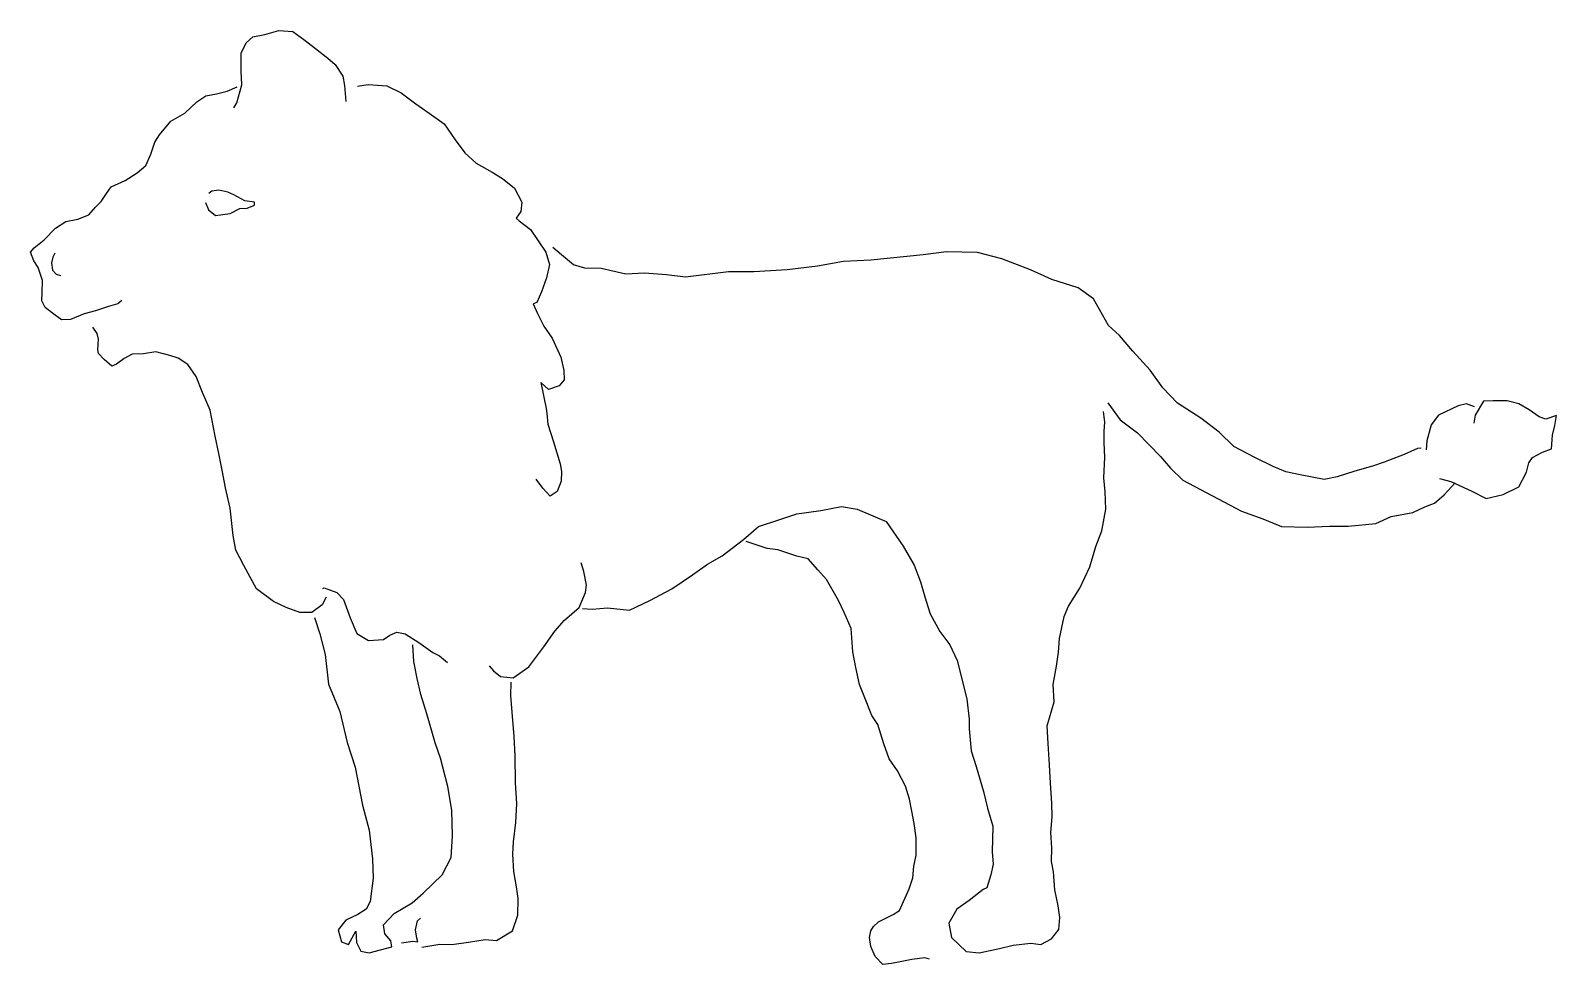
# Model space of a CAD drawing. Header units: millimetres. Extents: x -1489.14 to -1486.5, y 1773.96 to 1775.57.
import ezdxf

# ---------------------------------------------------------------- set-up
doc = ezdxf.new("R2010")
doc.units = ezdxf.units.MM
doc.header["$LTSCALE"] = 10
doc.layers.add('Animais', color=2, linetype='Continuous')

msp = doc.modelspace()

# ---------------------------------------------------------------- linework, layer by layer
at = {"layer": 'Animais'}
for p, q in [((-1488.7783, 1775.5343), (-1488.7695, 1775.5524)), ((-1488.7695, 1775.5524), (-1488.758, 1775.5628)), ((-1488.758, 1775.5628), (-1488.7373, 1775.5665)), ((-1488.7373, 1775.5665), (-1488.7132, 1775.5735)), ((-1488.7132, 1775.5735), (-1488.6891, 1775.5717)), ((-1488.6891, 1775.5717), (-1488.67, 1775.5579)), ((-1488.67, 1775.5579), (-1488.6499, 1775.5426)), ((-1488.778, 1775.5034), (-1488.7783, 1775.5343)), ((-1488.6499, 1775.5426), (-1488.6285, 1775.5256)), ((-1488.6285, 1775.5256), (-1488.6154, 1775.515)), ((-1488.7771, 1775.4795), (-1488.778, 1775.5034)), ((-1488.6154, 1775.515), (-1488.6021, 1775.4943)), ((-1488.8021, 1775.4689), (-1488.7853, 1775.4759)), ((-1488.7855, 1775.4485), (-1488.7771, 1775.4795)), ((-1488.6021, 1775.4943), (-1488.5995, 1775.4786)), ((-1488.5995, 1775.4786), (-1488.5973, 1775.4506)), ((-1488.5769, 1775.4774), (-1488.5584, 1775.4803)), ((-1488.5584, 1775.4803), (-1488.5264, 1775.4776)), ((-1488.5264, 1775.4776), (-1488.5015, 1775.4657)), ((-1488.8754, 1775.4306), (-1488.855, 1775.4504)), ((-1488.855, 1775.4504), (-1488.8392, 1775.4603)), ((-1488.8392, 1775.4603), (-1488.8206, 1775.4639)), ((-1488.8206, 1775.4639), (-1488.8021, 1775.4689)), ((-1488.7906, 1775.4401), (-1488.7855, 1775.4485)), ((-1488.5015, 1775.4657), (-1488.4761, 1775.4467)), ((-1488.4761, 1775.4467), (-1488.4532, 1775.4304)), ((-1488.9196, 1775.3933), (-1488.8995, 1775.4165)), ((-1488.8995, 1775.4165), (-1488.8754, 1775.4306)), ((-1488.4532, 1775.4304), (-1488.4272, 1775.412)), ((-1488.9273, 1775.3804), (-1488.9196, 1775.3933)), ((-1488.4272, 1775.412), (-1488.4084, 1775.3846)), ((-1488.9344, 1775.3595), (-1488.9273, 1775.3804)), ((-1488.4084, 1775.3846), (-1488.3916, 1775.3619)), ((-1488.9579, 1775.3274), (-1488.9429, 1775.3402)), ((-1488.9429, 1775.3402), (-1488.9344, 1775.3595)), ((-1488.3916, 1775.3619), (-1488.372, 1775.3439)), ((-1488.372, 1775.3439), (-1488.3441, 1775.3286)), ((-1489.0031, 1775.303), (-1488.9787, 1775.3142)), ((-1488.9787, 1775.3142), (-1488.9579, 1775.3274)), ((-1488.3441, 1775.3286), (-1488.3265, 1775.3177)), ((-1488.3265, 1775.3177), (-1488.3057, 1775.3012)), ((-1489.02, 1775.2777), (-1489.0109, 1775.2916)), ((-1489.0109, 1775.2916), (-1489.0031, 1775.303)), ((-1488.8288, 1775.2959), (-1488.8342, 1775.2919)), ((-1488.8167, 1775.2977), (-1488.8288, 1775.2959)), ((-1488.8011, 1775.2938), (-1488.8167, 1775.2977)), ((-1488.7908, 1775.2895), (-1488.8011, 1775.2938)), ((-1488.7718, 1775.2792), (-1488.7908, 1775.2895)), ((-1488.3057, 1775.3012), (-1488.293, 1775.2767)), ((-1489.0414, 1775.2551), (-1489.0301, 1775.2682)), ((-1489.0301, 1775.2682), (-1489.02, 1775.2777)), ((-1488.8396, 1775.2764), (-1488.8344, 1775.2637)), ((-1488.8344, 1775.2637), (-1488.8226, 1775.2537)), ((-1488.797, 1775.2572), (-1488.7803, 1775.2657)), ((-1488.7803, 1775.2657), (-1488.768, 1775.2666)), ((-1488.755, 1775.2769), (-1488.7718, 1775.2792)), ((-1488.768, 1775.2666), (-1488.7553, 1775.2718)), ((-1488.7553, 1775.2718), (-1488.755, 1775.2769)), ((-1488.2948, 1775.2607), (-1488.3026, 1775.2493)), ((-1488.293, 1775.2767), (-1488.2948, 1775.2607)), ((-1489.1185, 1775.2117), (-1489.0991, 1775.232)), ((-1489.0991, 1775.232), (-1489.081, 1775.2434)), ((-1489.081, 1775.2434), (-1489.0603, 1775.2473)), ((-1489.0603, 1775.2473), (-1489.0414, 1775.2551)), ((-1488.8226, 1775.2537), (-1488.797, 1775.2572)), ((-1488.3026, 1775.2493), (-1488.2978, 1775.2446)), ((-1488.2978, 1775.2446), (-1488.2778, 1775.2293)), ((-1489.1363, 1775.198), (-1489.1185, 1775.2117)), ((-1488.2778, 1775.2293), (-1488.2517, 1775.1902)), ((-1489.1423, 1775.1903), (-1489.1363, 1775.198)), ((-1489.1367, 1775.1755), (-1489.1423, 1775.1903)), ((-1489.1039, 1775.1816), (-1489.1061, 1775.1721)), ((-1489.1002, 1775.1884), (-1489.1039, 1775.1816)), ((-1488.2517, 1775.1902), (-1488.2449, 1775.1688)), ((-1488.2246, 1775.1857), (-1488.2393, 1775.1983)), ((-1488.2038, 1775.1684), (-1488.2246, 1775.1857)), ((-1487.5991, 1775.1856), (-1487.6896, 1775.1766)), ((-1487.559, 1775.1908), (-1487.5991, 1775.1856)), ((-1487.5052, 1775.1898), (-1487.559, 1775.1908)), ((-1487.4632, 1775.1786), (-1487.5052, 1775.1898)), ((-1489.1293, 1775.1637), (-1489.1367, 1775.1755)), ((-1489.1218, 1775.1412), (-1489.1293, 1775.1637)), ((-1489.1061, 1775.1721), (-1489.1043, 1775.1591)), ((-1489.1043, 1775.1591), (-1489.0981, 1775.1523)), ((-1488.2449, 1775.1688), (-1488.2504, 1775.1461)), ((-1488.1838, 1775.1627), (-1488.2038, 1775.1684)), ((-1488.1556, 1775.1621), (-1488.1838, 1775.1627)), ((-1488.1134, 1775.1521), (-1488.1556, 1775.1621)), ((-1488.0809, 1775.154), (-1488.1134, 1775.1521)), ((-1488.0431, 1775.1509), (-1488.0809, 1775.154)), ((-1487.9356, 1775.1564), (-1488.0102, 1775.1471)), ((-1487.8921, 1775.1561), (-1487.9356, 1775.1564)), ((-1487.8344, 1775.1596), (-1487.8921, 1775.1561)), ((-1487.7815, 1775.166), (-1487.8344, 1775.1596)), ((-1487.7371, 1775.1743), (-1487.7815, 1775.166)), ((-1487.6896, 1775.1766), (-1487.7371, 1775.1743)), ((-1487.4138, 1775.1599), (-1487.4632, 1775.1786)), ((-1487.3765, 1775.1432), (-1487.4138, 1775.1599)), ((-1489.1224, 1775.1208), (-1489.1218, 1775.1412)), ((-1489.0981, 1775.1523), (-1489.0907, 1775.1499)), ((-1488.2504, 1775.1461), (-1488.2587, 1775.1215)), ((-1488.0102, 1775.1471), (-1488.0431, 1775.1509)), ((-1487.3311, 1775.1287), (-1487.3765, 1775.1432)), ((-1487.3044, 1775.1097), (-1487.3311, 1775.1287)), ((-1489.1228, 1775.1063), (-1489.1224, 1775.1208)), ((-1489.1168, 1775.0945), (-1489.1228, 1775.1063)), ((-1488.9913, 1775.1011), (-1489.0077, 1775.0962)), ((-1488.9845, 1775.1067), (-1488.9913, 1775.1011)), ((-1488.2669, 1775.1035), (-1488.2731, 1775.1009)), ((-1488.2731, 1775.1009), (-1488.2661, 1775.0841)), ((-1488.2587, 1775.1215), (-1488.2669, 1775.1035)), ((-1487.2784, 1775.0637), (-1487.3044, 1775.1097)), ((-1489.1046, 1775.0846), (-1489.1168, 1775.0945)), ((-1489.0885, 1775.0735), (-1489.1046, 1775.0846)), ((-1489.0732, 1775.0738), (-1489.0885, 1775.0735)), ((-1489.0494, 1775.0837), (-1489.0732, 1775.0738)), ((-1489.0302, 1775.0888), (-1489.0494, 1775.0837)), ((-1489.0077, 1775.0962), (-1489.0302, 1775.0888)), ((-1488.2661, 1775.0841), (-1488.2551, 1775.0624)), ((-1489.0273, 1775.05), (-1489.0347, 1775.0609)), ((-1489.025, 1775.04), (-1489.0273, 1775.05)), ((-1488.2551, 1775.0624), (-1488.2404, 1775.0419)), ((-1487.2597, 1775.0465), (-1487.2784, 1775.0637)), ((-1489.026, 1775.0217), (-1489.025, 1775.04)), ((-1489.0246, 1775.0154), (-1489.026, 1775.0217)), ((-1488.2404, 1775.0419), (-1488.2255, 1775.0089)), ((-1487.2366, 1775.0192), (-1487.2597, 1775.0465)), ((-1489.0151, 1775.0045), (-1489.0246, 1775.0154)), ((-1489.0019, 1774.9932), (-1489.0151, 1775.0045)), ((-1488.9935, 1774.9968), (-1489.0019, 1774.9932)), ((-1488.9805, 1775.0065), (-1488.9935, 1774.9968)), ((-1488.9666, 1775.0139), (-1488.9805, 1775.0065)), ((-1488.9472, 1775.0147), (-1488.9666, 1775.0139)), ((-1488.9258, 1775.0178), (-1488.9472, 1775.0147)), ((-1488.9123, 1775.0144), (-1488.9258, 1775.0178)), ((-1488.9013, 1775.0117), (-1488.9123, 1775.0144)), ((-1488.8872, 1775.007), (-1488.9013, 1775.0117)), ((-1488.8704, 1774.996), (-1488.8872, 1775.007)), ((-1488.8557, 1774.9755), (-1488.8704, 1774.996)), ((-1488.2255, 1775.0089), (-1488.2201, 1774.9855)), ((-1487.2065, 1774.9861), (-1487.2366, 1775.0192)), ((-1488.8451, 1774.9479), (-1488.8557, 1774.9755)), ((-1488.2198, 1774.9697), (-1488.2283, 1774.9595)), ((-1488.2201, 1774.9855), (-1488.2198, 1774.9697)), ((-1487.1847, 1774.9559), (-1487.2065, 1774.9861)), ((-1488.8317, 1774.9171), (-1488.8451, 1774.9479)), ((-1488.26, 1774.9651), (-1488.2506, 1774.9202)), ((-1488.2467, 1774.953), (-1488.26, 1774.9651)), ((-1488.2283, 1774.9595), (-1488.2467, 1774.953)), ((-1487.1596, 1774.9294), (-1487.1847, 1774.9559)), ((-1488.8232, 1774.8721), (-1488.8317, 1774.9171)), ((-1488.2506, 1774.9202), (-1488.2499, 1774.9116)), ((-1487.2798, 1774.9298), (-1487.2587, 1774.9002)), ((-1487.1192, 1774.9036), (-1487.1596, 1774.9294)), ((-1486.6741, 1774.9246), (-1486.7083, 1774.9083)), ((-1486.6599, 1774.9279), (-1486.6741, 1774.9246)), ((-1486.6458, 1774.923), (-1486.6599, 1774.9279)), ((-1486.6306, 1774.9328), (-1486.6447, 1774.9087)), ((-1486.6139, 1774.9335), (-1486.6306, 1774.9328)), ((-1486.5893, 1774.9332), (-1486.6139, 1774.9335)), ((-1486.5694, 1774.9282), (-1486.5893, 1774.9332)), ((-1486.5512, 1774.9179), (-1486.5694, 1774.9282)), ((-1486.5343, 1774.9056), (-1486.5512, 1774.9179)), ((-1488.2499, 1774.9116), (-1488.2479, 1774.8929)), ((-1488.2479, 1774.8929), (-1488.2383, 1774.8624)), ((-1487.2852, 1774.8967), (-1487.2874, 1774.9148)), ((-1487.2863, 1774.8807), (-1487.2852, 1774.8967)), ((-1487.2587, 1774.9002), (-1487.2288, 1774.8779)), ((-1487.0876, 1774.8793), (-1487.1192, 1774.9036)), ((-1486.7208, 1774.892), (-1486.7282, 1774.8639)), ((-1486.7083, 1774.9083), (-1486.7208, 1774.892)), ((-1486.6447, 1774.9087), (-1486.6472, 1774.8947)), ((-1486.5226, 1774.9014), (-1486.5343, 1774.9056)), ((-1486.5042, 1774.9079), (-1486.5226, 1774.9014)), ((-1486.5109, 1774.8741), (-1486.5071, 1774.8909)), ((-1486.5071, 1774.8909), (-1486.5042, 1774.9079)), ((-1488.8167, 1774.8423), (-1488.8232, 1774.8721)), ((-1487.286, 1774.8606), (-1487.2863, 1774.8807)), ((-1487.2288, 1774.8779), (-1487.1888, 1774.8368)), ((-1487.062, 1774.8543), (-1487.0876, 1774.8793)), ((-1486.7282, 1774.8639), (-1486.7292, 1774.8488)), ((-1486.5128, 1774.8506), (-1486.5109, 1774.8741)), ((-1488.8109, 1774.8136), (-1488.8167, 1774.8423)), ((-1488.2383, 1774.8624), (-1488.2267, 1774.8243)), ((-1487.285, 1774.8361), (-1487.286, 1774.8606)), ((-1487.1888, 1774.8368), (-1487.1714, 1774.8172)), ((-1487.0258, 1774.8355), (-1487.062, 1774.8543)), ((-1486.7676, 1774.8407), (-1486.802, 1774.8273)), ((-1486.7446, 1774.8512), (-1486.7676, 1774.8407)), ((-1486.7381, 1774.8517), (-1486.7446, 1774.8512)), ((-1486.5457, 1774.8352), (-1486.5282, 1774.8444)), ((-1486.5282, 1774.8444), (-1486.5128, 1774.8506)), ((-1488.805, 1774.7831), (-1488.8109, 1774.8136)), ((-1488.2267, 1774.8243), (-1488.2243, 1774.8113)), ((-1488.2243, 1774.8113), (-1488.2251, 1774.7947)), ((-1487.2865, 1774.8003), (-1487.285, 1774.8361)), ((-1487.1714, 1774.8172), (-1487.1502, 1774.7963)), ((-1486.994, 1774.8199), (-1487.0258, 1774.8355)), ((-1486.9723, 1774.8105), (-1486.994, 1774.8199)), ((-1486.9473, 1774.8052), (-1486.9723, 1774.8105)), ((-1486.853, 1774.8117), (-1486.8834, 1774.8022)), ((-1486.8225, 1774.8206), (-1486.853, 1774.8117)), ((-1486.802, 1774.8273), (-1486.8225, 1774.8206)), ((-1486.5692, 1774.7848), (-1486.5561, 1774.8098)), ((-1486.5561, 1774.8098), (-1486.5522, 1774.826)), ((-1486.5522, 1774.826), (-1486.5457, 1774.8352)), ((-1488.2568, 1774.7821), (-1488.2682, 1774.798)), ((-1488.2251, 1774.7947), (-1488.2318, 1774.7768)), ((-1487.2847, 1774.7758), (-1487.2865, 1774.8003)), ((-1487.1502, 1774.7963), (-1487.049, 1774.7425)), ((-1486.9056, 1774.7975), (-1486.9473, 1774.8052)), ((-1486.8834, 1774.8022), (-1486.9056, 1774.7975)), ((-1486.7065, 1774.7989), (-1486.6866, 1774.7941)), ((-1486.6986, 1774.7707), (-1486.6792, 1774.7917)), ((-1486.6866, 1774.7941), (-1486.6505, 1774.7771)), ((-1486.5966, 1774.7713), (-1486.5692, 1774.7848)), ((-1488.7972, 1774.7475), (-1488.805, 1774.7831)), ((-1488.2441, 1774.7686), (-1488.2568, 1774.7821)), ((-1488.2318, 1774.7768), (-1488.2441, 1774.7686)), ((-1487.2832, 1774.7463), (-1487.2847, 1774.7758)), ((-1486.7149, 1774.7563), (-1486.6986, 1774.7707)), ((-1486.6505, 1774.7771), (-1486.6258, 1774.7646)), ((-1486.6258, 1774.7646), (-1486.5966, 1774.7713)), ((-1488.7921, 1774.7008), (-1488.7972, 1774.7475)), ((-1487.8486, 1774.7277), (-1487.8176, 1774.7382)), ((-1487.8176, 1774.7382), (-1487.776, 1774.7435)), ((-1487.776, 1774.7435), (-1487.7403, 1774.7506)), ((-1487.7403, 1774.7506), (-1487.7132, 1774.7461)), ((-1487.7132, 1774.7461), (-1487.663, 1774.7245)), ((-1487.2904, 1774.7088), (-1487.2832, 1774.7463)), ((-1487.049, 1774.7425), (-1487.0117, 1774.7294)), ((-1486.8164, 1774.7212), (-1486.7899, 1774.7332)), ((-1486.7899, 1774.7332), (-1486.7527, 1774.7405)), ((-1486.7527, 1774.7405), (-1486.7318, 1774.7499)), ((-1486.7318, 1774.7499), (-1486.7149, 1774.7563)), ((-1487.9098, 1774.6934), (-1487.884, 1774.7163)), ((-1487.884, 1774.7163), (-1487.8486, 1774.7277)), ((-1487.663, 1774.7245), (-1487.6338, 1774.682)), ((-1487.3006, 1774.6813), (-1487.2904, 1774.7088)), ((-1487.0117, 1774.7294), (-1486.9797, 1774.716)), ((-1486.9797, 1774.716), (-1486.9353, 1774.7149)), ((-1486.9353, 1774.7149), (-1486.8964, 1774.7164)), ((-1486.8964, 1774.7164), (-1486.8646, 1774.7167)), ((-1486.8646, 1774.7167), (-1486.8164, 1774.7212)), ((-1488.7872, 1774.675), (-1488.7921, 1774.7008)), ((-1487.9467, 1774.6653), (-1487.9098, 1774.6934)), ((-1487.8894, 1774.685), (-1487.9051, 1774.6901)), ((-1487.8688, 1774.6778), (-1487.8894, 1774.685)), ((-1487.8506, 1774.6756), (-1487.8688, 1774.6778)), ((-1487.6338, 1774.682), (-1487.6146, 1774.6493)), ((-1487.311, 1774.6464), (-1487.3006, 1774.6813)), ((-1488.7737, 1774.6485), (-1488.7872, 1774.675)), ((-1488.1858, 1774.6384), (-1488.1906, 1774.6533)), ((-1487.9717, 1774.6511), (-1487.9467, 1774.6653)), ((-1487.8177, 1774.665), (-1487.8506, 1774.6756)), ((-1487.7978, 1774.6599), (-1487.8177, 1774.665)), ((-1487.7813, 1774.641), (-1487.7978, 1774.6599)), ((-1488.7518, 1774.6082), (-1488.7737, 1774.6485)), ((-1488.1811, 1774.6148), (-1488.1858, 1774.6384)), ((-1488.0336, 1774.6086), (-1487.9979, 1774.6324)), ((-1487.9979, 1774.6324), (-1487.9717, 1774.6511)), ((-1487.7662, 1774.6242), (-1487.7813, 1774.641)), ((-1487.6146, 1774.6493), (-1487.6037, 1774.6204)), ((-1487.3284, 1774.6096), (-1487.311, 1774.6464)), ((-1488.7225, 1774.5866), (-1488.7518, 1774.6082)), ((-1488.6367, 1774.6091), (-1488.6346, 1774.6099)), ((-1488.6346, 1774.6099), (-1488.613, 1774.6022)), ((-1488.613, 1774.6022), (-1488.6013, 1774.59)), ((-1488.194, 1774.5763), (-1488.183, 1774.6017)), ((-1488.183, 1774.6017), (-1488.1811, 1774.6148)), ((-1488.0719, 1774.5883), (-1488.0336, 1774.6086)), ((-1487.7452, 1774.588), (-1487.7662, 1774.6242)), ((-1487.6037, 1774.6204), (-1487.596, 1774.5943)), ((-1487.3479, 1774.5784), (-1487.3284, 1774.6096)), ((-1488.7001, 1774.5761), (-1488.7225, 1774.5866)), ((-1488.677, 1774.5676), (-1488.7001, 1774.5761)), ((-1488.6381, 1774.5808), (-1488.656, 1774.5677)), ((-1488.6313, 1774.5942), (-1488.6381, 1774.5808)), ((-1488.6013, 1774.59), (-1488.5895, 1774.5584)), ((-1488.219, 1774.554), (-1488.194, 1774.5763)), ((-1488.1882, 1774.5746), (-1488.1713, 1774.5729)), ((-1488.1713, 1774.5729), (-1488.1448, 1774.5756)), ((-1488.1448, 1774.5756), (-1488.1067, 1774.5713)), ((-1488.1067, 1774.5713), (-1488.0719, 1774.5883)), ((-1487.7358, 1774.5677), (-1487.7452, 1774.588)), ((-1487.596, 1774.5943), (-1487.5872, 1774.5653)), ((-1487.3552, 1774.5605), (-1487.3479, 1774.5784)), ((-1488.656, 1774.5677), (-1488.677, 1774.5676)), ((-1488.6511, 1774.5588), (-1488.6423, 1774.5304)), ((-1488.5895, 1774.5584), (-1488.5779, 1774.5311)), ((-1488.2359, 1774.5353), (-1488.219, 1774.554)), ((-1487.7235, 1774.5398), (-1487.7358, 1774.5677)), ((-1487.5872, 1774.5653), (-1487.5704, 1774.5347)), ((-1487.3631, 1774.5223), (-1487.3552, 1774.5605)), ((-1488.6423, 1774.5304), (-1488.6331, 1774.495)), ((-1488.5779, 1774.5311), (-1488.5581, 1774.5188)), ((-1488.5581, 1774.5188), (-1488.5323, 1774.5208)), ((-1488.5323, 1774.5208), (-1488.5212, 1774.5282)), ((-1488.5212, 1774.5282), (-1488.5093, 1774.5333)), ((-1488.5093, 1774.5333), (-1488.4947, 1774.5308)), ((-1488.4947, 1774.5308), (-1488.4711, 1774.5153)), ((-1488.2548, 1774.5078), (-1488.2359, 1774.5353)), ((-1487.7204, 1774.4993), (-1487.7235, 1774.5398)), ((-1487.5704, 1774.5347), (-1487.5527, 1774.5115)), ((-1487.3649, 1774.4991), (-1487.3631, 1774.5223)), ((-1488.6331, 1774.495), (-1488.627, 1774.4433)), ((-1488.4794, 1774.4828), (-1488.4816, 1774.5115)), ((-1488.4711, 1774.5153), (-1488.4466, 1774.4982)), ((-1488.4466, 1774.4982), (-1488.4352, 1774.4927)), ((-1488.281, 1774.4733), (-1488.2548, 1774.5078)), ((-1487.7154, 1774.4723), (-1487.7204, 1774.4993)), ((-1487.5527, 1774.5115), (-1487.5405, 1774.4842)), ((-1487.3688, 1774.4748), (-1487.3649, 1774.4991)), ((-1488.4736, 1774.4535), (-1488.4794, 1774.4828)), ((-1488.4352, 1774.4927), (-1488.4213, 1774.4807)), ((-1488.3492, 1774.4753), (-1488.342, 1774.4666)), ((-1488.3078, 1774.4545), (-1488.281, 1774.4733)), ((-1487.709, 1774.4431), (-1487.7154, 1774.4723)), ((-1487.5405, 1774.4842), (-1487.5344, 1774.4622)), ((-1487.3745, 1774.4432), (-1487.3688, 1774.4748)), ((-1488.627, 1774.4433), (-1488.6075, 1774.3962)), ((-1488.4678, 1774.4258), (-1488.4736, 1774.4535)), ((-1488.342, 1774.4666), (-1488.3298, 1774.4565)), ((-1488.3298, 1774.4565), (-1488.3078, 1774.4545)), ((-1488.312, 1774.4239), (-1488.3116, 1774.447)), ((-1487.7, 1774.4199), (-1487.709, 1774.4431)), ((-1487.5344, 1774.4622), (-1487.5237, 1774.4174)), ((-1487.3728, 1774.413), (-1487.3745, 1774.4432)), ((-1488.4572, 1774.3924), (-1488.4678, 1774.4258)), ((-1488.3098, 1774.395), (-1488.312, 1774.4239)), ((-1487.6881, 1774.3896), (-1487.7, 1774.4199)), ((-1487.5237, 1774.4174), (-1487.5198, 1774.3829)), ((-1488.6075, 1774.3962), (-1488.5947, 1774.3429)), ((-1488.4426, 1774.3422), (-1488.4572, 1774.3924)), ((-1488.306, 1774.3533), (-1488.3098, 1774.395)), ((-1487.6776, 1774.3738), (-1487.6881, 1774.3896)), ((-1487.3849, 1774.3716), (-1487.3728, 1774.413)), ((-1487.667, 1774.3405), (-1487.6776, 1774.3738)), ((-1487.5198, 1774.3829), (-1487.5198, 1774.3664)), ((-1487.5198, 1774.3664), (-1487.5163, 1774.3282)), ((-1487.3832, 1774.3411), (-1487.3849, 1774.3716)), ((-1488.5947, 1774.3429), (-1488.5813, 1774.2998)), ((-1488.4333, 1774.3154), (-1488.4426, 1774.3422)), ((-1488.3047, 1774.3194), (-1488.306, 1774.3533)), ((-1487.6578, 1774.3145), (-1487.667, 1774.3405)), ((-1487.3804, 1774.3038), (-1487.3832, 1774.3411)), ((-1488.4209, 1774.2665), (-1488.4333, 1774.3154)), ((-1488.3041, 1774.2732), (-1488.3047, 1774.3194)), ((-1487.6433, 1774.2939), (-1487.6578, 1774.3145)), ((-1487.5163, 1774.3282), (-1487.5077, 1774.3013)), ((-1488.5813, 1774.2998), (-1488.5684, 1774.2342)), ((-1487.6296, 1774.2674), (-1487.6433, 1774.2939)), ((-1487.5077, 1774.3013), (-1487.495, 1774.2582)), ((-1487.3788, 1774.2721), (-1487.3804, 1774.3038)), ((-1488.4142, 1774.2256), (-1488.4209, 1774.2665)), ((-1488.3014, 1774.2372), (-1488.3041, 1774.2732)), ((-1487.6228, 1774.2448), (-1487.6296, 1774.2674)), ((-1487.495, 1774.2582), (-1487.4877, 1774.229)), ((-1487.3768, 1774.2381), (-1487.3788, 1774.2721)), ((-1488.5684, 1774.2342), (-1488.557, 1774.191)), ((-1488.3033, 1774.2044), (-1488.3014, 1774.2372)), ((-1487.6184, 1774.2241), (-1487.6228, 1774.2448)), ((-1487.3759, 1774.2144), (-1487.3768, 1774.2381)), ((-1488.4129, 1774.1816), (-1488.4142, 1774.2256)), ((-1488.3071, 1774.1708), (-1488.3033, 1774.2044)), ((-1487.6147, 1774.2026), (-1487.6184, 1774.2241)), ((-1487.4877, 1774.229), (-1487.4788, 1774.1979)), ((-1487.3781, 1774.1873), (-1487.3759, 1774.2144)), ((-1488.557, 1774.191), (-1488.5511, 1774.1413)), ((-1488.4152, 1774.1439), (-1488.4129, 1774.1816)), ((-1487.6113, 1774.1776), (-1487.6147, 1774.2026)), ((-1487.6111, 1774.1479), (-1487.6113, 1774.1776)), ((-1487.4788, 1774.1979), (-1487.4798, 1774.1535)), ((-1487.3769, 1774.1607), (-1487.3781, 1774.1873)), ((-1488.3085, 1774.1497), (-1488.3071, 1774.1708)), ((-1487.4798, 1774.1535), (-1487.4782, 1774.1326)), ((-1487.3772, 1774.1367), (-1487.3769, 1774.1607)), ((-1488.5511, 1774.1413), (-1488.5501, 1774.1081)), ((-1488.4309, 1774.1142), (-1488.4152, 1774.1439)), ((-1488.3068, 1774.1195), (-1488.3085, 1774.1497)), ((-1487.6168, 1774.1085), (-1487.6154, 1774.1287)), ((-1487.6154, 1774.1287), (-1487.6111, 1774.1479)), ((-1487.4782, 1774.1326), (-1487.4819, 1774.1137)), ((-1487.3737, 1774.1189), (-1487.3772, 1774.1367)), ((-1488.5501, 1774.1081), (-1488.5549, 1774.0679)), ((-1488.4633, 1774.0823), (-1488.4309, 1774.1142)), ((-1488.302, 1774.0931), (-1488.3068, 1774.1195)), ((-1487.6232, 1774.0897), (-1487.6168, 1774.1085)), ((-1487.4819, 1774.1137), (-1487.4889, 1774.0913)), ((-1487.3713, 1774.0879), (-1487.3737, 1774.1189)), ((-1488.4824, 1774.0656), (-1488.4633, 1774.0823)), ((-1488.299, 1774.073), (-1488.302, 1774.0931)), ((-1488.2998, 1774.0441), (-1488.299, 1774.073)), ((-1487.6401, 1774.0524), (-1487.6232, 1774.0897)), ((-1487.4951, 1774.0887), (-1487.5197, 1774.0694)), ((-1487.4889, 1774.0913), (-1487.4951, 1774.0887)), ((-1487.3656, 1774.0602), (-1487.3713, 1774.0879)), ((-1488.5763, 1774.0452), (-1488.5974, 1774.0358)), ((-1488.5619, 1774.0544), (-1488.5763, 1774.0452)), ((-1488.5549, 1774.0679), (-1488.5619, 1774.0544)), ((-1488.5323, 1774.0276), (-1488.5134, 1774.0473)), ((-1488.5134, 1774.0473), (-1488.4824, 1774.0656)), ((-1487.6623, 1774.0397), (-1487.6511, 1774.0456)), ((-1487.6511, 1774.0456), (-1487.6401, 1774.0524)), ((-1487.541, 1774.0548), (-1487.5545, 1774.0305)), ((-1487.5197, 1774.0694), (-1487.541, 1774.0548)), ((-1487.3626, 1774.0402), (-1487.3656, 1774.0602)), ((-1488.5974, 1774.0358), (-1488.6105, 1774.0189)), ((-1488.6105, 1774.0189), (-1488.6047, 1773.9983)), ((-1488.5296, 1774.0119), (-1488.5323, 1774.0276)), ((-1488.4767, 1774.0189), (-1488.4734, 1774.0344)), ((-1488.4747, 1774.0046), (-1488.4767, 1774.0189)), ((-1488.4734, 1774.0344), (-1488.468, 1774.0391)), ((-1488.3092, 1774.0173), (-1488.2998, 1774.0441)), ((-1487.6894, 1774.0174), (-1487.6849, 1774.0244)), ((-1487.6849, 1774.0244), (-1487.6762, 1774.0329)), ((-1487.6762, 1774.0329), (-1487.6623, 1774.0397)), ((-1487.5545, 1774.0305), (-1487.5502, 1774.0056)), ((-1487.3772, 1774.0035), (-1487.3646, 1774.0197)), ((-1487.3646, 1774.0197), (-1487.3626, 1774.0402)), ((-1488.6047, 1773.9983), (-1488.5927, 1773.9933)), ((-1488.5927, 1773.9933), (-1488.58, 1774.0168)), ((-1488.58, 1774.0168), (-1488.5785, 1773.9967)), ((-1488.5785, 1773.9967), (-1488.5714, 1773.982)), ((-1488.5193, 1773.9997), (-1488.5296, 1774.0119)), ((-1488.5177, 1773.9897), (-1488.5193, 1773.9997)), ((-1488.501, 1773.9961), (-1488.4815, 1773.999)), ((-1488.4815, 1773.999), (-1488.4728, 1773.9982)), ((-1488.4728, 1773.9982), (-1488.4747, 1774.0046)), ((-1488.4657, 1773.9886), (-1488.4349, 1773.9939)), ((-1488.4349, 1773.9939), (-1488.4139, 1773.9934)), ((-1488.4139, 1773.9934), (-1488.3851, 1773.9977)), ((-1488.3851, 1773.9977), (-1488.3566, 1774.002)), ((-1488.3566, 1774.002), (-1488.337, 1774.0005)), ((-1488.337, 1774.0005), (-1488.3092, 1774.0173)), ((-1487.6921, 1774.0056), (-1487.6894, 1774.0174)), ((-1487.6897, 1773.9898), (-1487.6921, 1774.0056)), ((-1487.5502, 1774.0056), (-1487.5246, 1773.9814)), ((-1487.4671, 1773.9867), (-1487.4436, 1773.9921)), ((-1487.4436, 1773.9921), (-1487.4127, 1773.9957)), ((-1487.4127, 1773.9957), (-1487.3959, 1773.9934)), ((-1487.3959, 1773.9934), (-1487.3772, 1774.0035)), ((-1488.5714, 1773.982), (-1488.5568, 1773.9789)), ((-1488.5568, 1773.9789), (-1488.5177, 1773.9897)), ((-1487.6818, 1773.973), (-1487.6897, 1773.9898)), ((-1487.6691, 1773.959), (-1487.6818, 1773.973)), ((-1487.6184, 1773.9677), (-1487.6391, 1773.9634)), ((-1487.5961, 1773.9703), (-1487.6184, 1773.9677)), ((-1487.5881, 1773.9679), (-1487.5961, 1773.9703)), ((-1487.5246, 1773.9814), (-1487.502, 1773.9789)), ((-1487.502, 1773.9789), (-1487.4671, 1773.9867)), ((-1487.6541, 1773.9607), (-1487.6691, 1773.959)), ((-1487.6391, 1773.9634), (-1487.6541, 1773.9607))]:
    msp.add_line(p, q, dxfattribs=at)

doc.saveas('drawing.dxf')
